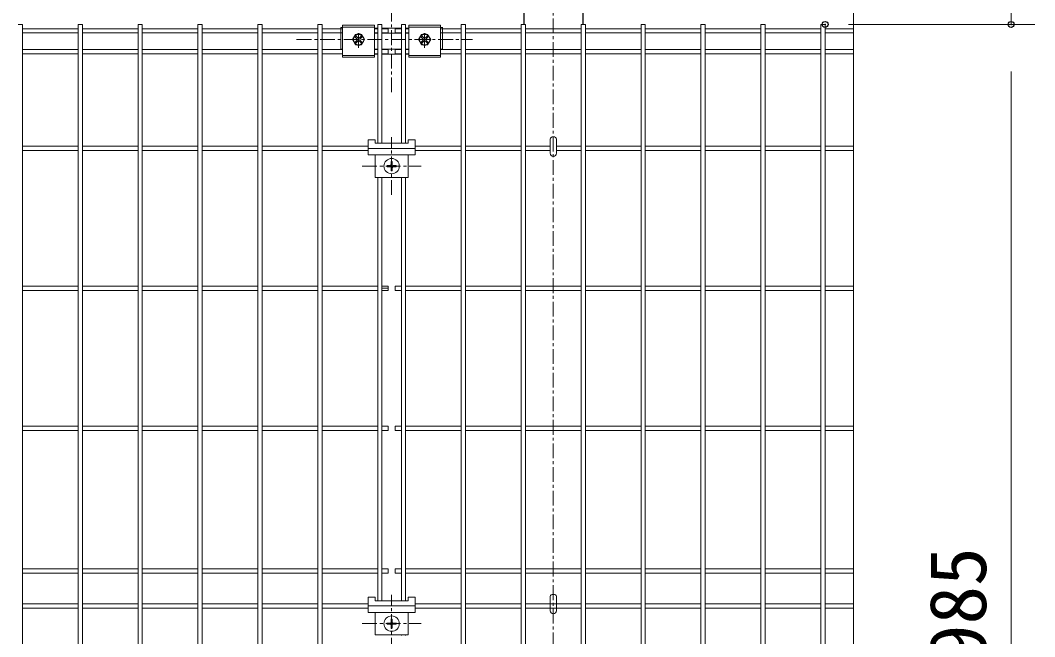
# Model space of a CAD drawing. Units: millimetres, scale not verified. Extents: x -4200 to 4200, y -2970 to 2970.
# Drawn here: x -1641 to -781, y -1149 to -627 of the extents above; entities that cross this region are included whole.
import ezdxf
from ezdxf.enums import TextEntityAlignment as Align

# ---------------------------------------------------------------- set-up
doc = ezdxf.new("R2010")
doc.units = ezdxf.units.MM
doc.header["$LTSCALE"] = 10
doc.header["$PDMODE"] = 32
doc.header["$PDSIZE"] = 5
doc.linetypes.add('USER1', pattern=[2, 1.25, -0.25, 0.25, -0.25])
for name, color, linetype, lineweight in [('0-0_D-STR2', 7, 'Continuous', 9), ('0-2_D-STR-DIM', 7, 'Continuous', 13), ('0-6_D-BMK', 2, 'USER1', 13), ('0-7_D-STR3', 3, 'Continuous', 13), ('0-8_D-STR1', 1, 'Continuous', 25)]:
    doc.layers.add(name, color=color, linetype=linetype, lineweight=lineweight)
doc.layers.add('0-4_DEFPOINTS', color=7, linetype='Continuous')
doc.styles.add('ＭＳ ゴシック', font='')
doc.styles.get('ＭＳ ゴシック').set_extended_font_data('MS Gothic')

msp = doc.modelspace()

# ---------------------------------------------------------------- linework, layer by layer
at = {"layer": '0-0_D-STR2'}
for p, q in [((-1638.94, -630.58), (-1642.54, -630.58)), ((-1638.94, -630.58), (-1638.94, -1615.58)), ((-1591.77, -630.58), (-1591.77, -1615.58)), ((-1588.17, -630.58), (-1591.77, -630.58)), ((-1588.17, -630.58), (-1588.17, -1615.58)), ((-1541, -630.58), (-1541, -1615.58)), ((-1537.4, -630.58), (-1541, -630.58)), ((-1537.4, -630.58), (-1537.4, -1615.58)), ((-1490.23, -630.58), (-1490.23, -1615.58)), ((-1486.63, -630.58), (-1490.23, -630.58)), ((-1486.63, -630.58), (-1486.63, -1615.58)), ((-1439.46, -630.58), (-1439.46, -1615.58)), ((-1435.86, -630.58), (-1439.46, -630.58)), ((-1435.86, -630.58), (-1435.86, -1615.58)), ((-1388.69, -630.58), (-1388.69, -1615.58)), ((-1385.09, -630.58), (-1388.69, -630.58)), ((-1385.09, -630.58), (-1385.09, -1615.58)), ((-1340.64, -634.18), (-1337.92, -634.18)), ((-1334.32, -630.58), (-1337.92, -630.58)), ((-1337.92, -630.58), (-1337.92, -731.2)), ((-1334.32, -630.58), (-1334.32, -731.2)), ((-1314.29, -630.58), (-1317.89, -630.58)), ((-1317.89, -630.58), (-1317.89, -731.2)), ((-1314.29, -630.58), (-1314.29, -731.2)), ((-1267.12, -630.58), (-1267.12, -1615.58)), ((-1263.52, -630.58), (-1267.12, -630.58)), ((-1263.52, -630.58), (-1263.52, -1615.58)), ((-1216.35, -630.58), (-1216.35, -1615.58)), ((-1212.75, -630.58), (-1216.35, -630.58)), ((-1212.75, -630.58), (-1212.75, -1615.58)), ((-1165.58, -630.58), (-1165.58, -1615.58)), ((-1161.98, -630.58), (-1165.58, -630.58)), ((-1161.98, -630.58), (-1161.98, -1615.58)), ((-1114.81, -630.58), (-1114.81, -1615.58)), ((-1111.21, -630.58), (-1114.81, -630.58)), ((-1111.21, -630.58), (-1111.21, -1615.58)), ((-1064.04, -630.58), (-1064.04, -1615.58)), ((-1060.44, -630.58), (-1064.04, -630.58)), ((-1060.44, -630.58), (-1060.44, -1615.58)), ((-1013.27, -630.58), (-1013.27, -1615.58)), ((-1009.67, -630.58), (-1013.27, -630.58)), ((-1009.67, -630.58), (-1009.67, -1615.58)), ((-962.51, -630.58), (-962.51, -1615.58)), ((-958.91, -630.58), (-962.51, -630.58)), ((-958.91, -630.58), (-958.91, -1615.58)), ((-1340.64, -637.78), (-1337.92, -637.78)), ((-1311.64, -637.78), (-1314.37, -637.78)), ((-1340.64, -651.81), (-1337.92, -651.81)), ((-1311.64, -651.81), (-1314.37, -651.81)), ((-1340.64, -655.41), (-1337.92, -655.41)), ((-1311.64, -655.41), (-1314.37, -655.41)), ((-1317.89, -670.03), (-1317.89, -731.2)), ((-1314.29, -670.03), (-1314.29, -731.2)), ((-1337.92, -760.1), (-1337.92, -1118.7)), ((-1334.32, -760.1), (-1334.32, -1118.68)), ((-1317.89, -760.1), (-1317.89, -1118.68)), ((-1317.89, -762.6), (-1317.89, -1118.7)), ((-1314.29, -760.1), (-1314.29, -1118.7)), ((-1314.29, -762.6), (-1314.29, -1118.7)), ((-1591.77, -852.28), (-1638.94, -852.28)), ((-1591.77, -855.88), (-1638.94, -855.88)), ((-1541, -852.28), (-1588.17, -852.28)), ((-1541, -855.88), (-1588.17, -855.88)), ((-1490.23, -852.28), (-1537.4, -852.28)), ((-1490.23, -855.88), (-1537.4, -855.88)), ((-1439.46, -852.28), (-1486.63, -852.28)), ((-1439.46, -855.88), (-1486.63, -855.88)), ((-1388.69, -852.28), (-1435.86, -852.28)), ((-1388.69, -855.88), (-1435.86, -855.88)), ((-1337.92, -852.28), (-1385.09, -852.28)), ((-1337.92, -855.88), (-1385.09, -855.88)), ((-1329.12, -852.28), (-1334.32, -852.28)), ((-1329.12, -854.08), (-1334.32, -854.08)), ((-1329.12, -855.88), (-1334.32, -855.88)), ((-1329.12, -855.88), (-1329.12, -852.28)), ((-1323.1, -855.88), (-1323.1, -852.28)), ((-1323.1, -852.28), (-1317.9, -852.28)), ((-1323.1, -855.88), (-1317.9, -855.88)), ((-1267.12, -852.28), (-1314.29, -852.28)), ((-1267.12, -855.88), (-1314.29, -855.88)), ((-1216.35, -852.28), (-1263.52, -852.28)), ((-1216.35, -855.88), (-1263.52, -855.88)), ((-1165.58, -852.28), (-1212.75, -852.28)), ((-1165.58, -855.88), (-1212.75, -855.88)), ((-1114.81, -852.28), (-1161.98, -852.28)), ((-1114.81, -855.88), (-1161.98, -855.88)), ((-1064.04, -852.28), (-1111.21, -852.28)), ((-1064.04, -855.88), (-1111.21, -855.88)), ((-1013.27, -852.28), (-1060.44, -852.28)), ((-1013.27, -855.88), (-1060.44, -855.88)), ((-962.51, -852.28), (-1009.67, -852.28)), ((-962.51, -855.88), (-1009.67, -855.88)), ((-934.83, -852.28), (-958.91, -852.28)), ((-934.83, -855.88), (-958.91, -855.88)), ((-1591.77, -970.78), (-1638.94, -970.78)), ((-1541, -970.78), (-1588.17, -970.78)), ((-1490.23, -970.78), (-1537.4, -970.78)), ((-1439.46, -970.78), (-1486.63, -970.78)), ((-1388.69, -970.78), (-1435.86, -970.78)), ((-1337.92, -970.78), (-1385.09, -970.78)), ((-1329.12, -970.78), (-1334.32, -970.78)), ((-1329.12, -974.38), (-1329.12, -970.78)), ((-1323.1, -970.78), (-1317.9, -970.78)), ((-1323.1, -974.38), (-1323.1, -970.78)), ((-1267.12, -970.78), (-1314.29, -970.78)), ((-1216.35, -970.78), (-1263.52, -970.78)), ((-1165.58, -970.78), (-1212.75, -970.78)), ((-1114.81, -970.78), (-1161.98, -970.78)), ((-1064.04, -970.78), (-1111.21, -970.78)), ((-1013.27, -970.78), (-1060.44, -970.78)), ((-962.51, -970.78), (-1009.67, -970.78)), ((-934.83, -970.78), (-958.91, -970.78)), ((-1591.77, -974.38), (-1638.94, -974.38)), ((-1541, -974.38), (-1588.17, -974.38)), ((-1490.23, -974.38), (-1537.4, -974.38)), ((-1439.46, -974.38), (-1486.63, -974.38)), ((-1388.69, -974.38), (-1435.86, -974.38)), ((-1337.92, -974.38), (-1385.09, -974.38)), ((-1329.12, -974.38), (-1334.32, -974.38)), ((-1323.1, -974.38), (-1317.9, -974.38)), ((-1267.12, -974.38), (-1314.29, -974.38)), ((-1216.35, -974.38), (-1263.52, -974.38)), ((-1165.58, -974.38), (-1212.75, -974.38)), ((-1114.81, -974.38), (-1161.98, -974.38)), ((-1064.04, -974.38), (-1111.21, -974.38)), ((-1013.27, -974.38), (-1060.44, -974.38)), ((-962.51, -974.38), (-1009.67, -974.38)), ((-934.83, -974.38), (-958.91, -974.38)), ((-1591.77, -1091.78), (-1638.94, -1091.78)), ((-1591.77, -1095.38), (-1638.94, -1095.38)), ((-1541, -1091.78), (-1588.17, -1091.78)), ((-1541, -1095.38), (-1588.17, -1095.38)), ((-1490.23, -1091.78), (-1537.4, -1091.78)), ((-1490.23, -1095.38), (-1537.4, -1095.38)), ((-1439.46, -1091.78), (-1486.63, -1091.78)), ((-1439.46, -1095.38), (-1486.63, -1095.38)), ((-1388.69, -1091.78), (-1435.86, -1091.78)), ((-1388.69, -1095.38), (-1435.86, -1095.38)), ((-1337.92, -1091.78), (-1385.09, -1091.78)), ((-1337.92, -1095.38), (-1385.09, -1095.38)), ((-1329.12, -1091.78), (-1334.32, -1091.78)), ((-1323.1, -1091.78), (-1323.1, -1095.38)), ((-1323.1, -1091.78), (-1317.9, -1091.78)), ((-1323.1, -1095.38), (-1317.9, -1095.38)), ((-1267.12, -1091.78), (-1314.29, -1091.78)), ((-1267.12, -1095.38), (-1314.29, -1095.38)), ((-1216.35, -1091.78), (-1263.52, -1091.78)), ((-1216.35, -1095.38), (-1263.52, -1095.38)), ((-1165.58, -1091.78), (-1212.75, -1091.78)), ((-1165.58, -1095.38), (-1212.75, -1095.38)), ((-1114.81, -1091.78), (-1161.98, -1091.78)), ((-1114.81, -1095.38), (-1161.98, -1095.38)), ((-1064.04, -1091.78), (-1111.21, -1091.78)), ((-1064.04, -1095.38), (-1111.21, -1095.38)), ((-1013.27, -1091.78), (-1060.44, -1091.78)), ((-1013.27, -1095.38), (-1060.44, -1095.38)), ((-962.51, -1091.78), (-1009.67, -1091.78)), ((-962.51, -1095.38), (-1009.67, -1095.38)), ((-934.83, -1091.78), (-958.91, -1091.78)), ((-934.83, -1095.38), (-958.91, -1095.38)), ((-1317.89, -1147.6), (-1317.89, -1148.2)), ((-1314.29, -1147.6), (-1314.29, -1148.2))]:
    msp.add_line(p, q, dxfattribs=at)
at = {"layer": '0-0_D-STR2', "color": 4}
for p, q in [((-1591.77, -634.18), (-1638.94, -634.18)), ((-1541, -634.18), (-1588.17, -634.18)), ((-1490.23, -634.18), (-1537.4, -634.18)), ((-1439.46, -634.18), (-1486.63, -634.18)), ((-1388.69, -634.18), (-1435.86, -634.18)), ((-1367.64, -634.18), (-1385.09, -634.18)), ((-1337.92, -634.18), (-1340.64, -634.18)), ((-1329.12, -634.18), (-1334.32, -634.18)), ((-1329.12, -637.78), (-1329.12, -634.18)), ((-1323.1, -637.78), (-1323.1, -634.18)), ((-1323.1, -634.18), (-1317.9, -634.18)), ((-1311.64, -634.18), (-1314.29, -634.18)), ((-1267.12, -634.18), (-1284.64, -634.18)), ((-1216.35, -634.18), (-1263.52, -634.18)), ((-1165.58, -634.18), (-1212.75, -634.18)), ((-1114.81, -634.18), (-1161.98, -634.18)), ((-1064.04, -634.18), (-1111.21, -634.18)), ((-1013.27, -634.18), (-1060.44, -634.18)), ((-962.51, -634.18), (-1009.67, -634.18)), ((-934.83, -634.18), (-958.91, -634.18)), ((-1591.77, -637.78), (-1638.94, -637.78)), ((-1541, -637.78), (-1588.17, -637.78)), ((-1490.23, -637.78), (-1537.4, -637.78)), ((-1439.46, -637.78), (-1486.63, -637.78)), ((-1388.69, -637.78), (-1435.86, -637.78)), ((-1367.64, -637.78), (-1385.09, -637.78)), ((-1337.92, -637.78), (-1340.64, -637.78)), ((-1329.12, -637.78), (-1334.32, -637.78)), ((-1323.1, -637.78), (-1317.9, -637.78)), ((-1311.64, -637.78), (-1314.29, -637.78)), ((-1267.12, -637.78), (-1284.64, -637.78)), ((-1216.35, -637.78), (-1263.52, -637.78)), ((-1165.58, -637.78), (-1212.75, -637.78)), ((-1114.81, -637.78), (-1161.98, -637.78)), ((-1064.04, -637.78), (-1111.21, -637.78)), ((-1013.27, -637.78), (-1060.44, -637.78)), ((-962.51, -637.78), (-1009.67, -637.78)), ((-934.83, -637.78), (-958.91, -637.78)), ((-1591.77, -651.81), (-1638.94, -651.81)), ((-1541, -651.81), (-1588.17, -651.81)), ((-1490.23, -651.81), (-1537.4, -651.81)), ((-1439.46, -651.81), (-1486.63, -651.81)), ((-1388.69, -651.81), (-1435.86, -651.81)), ((-1367.64, -651.81), (-1385.09, -651.81)), ((-1337.92, -651.81), (-1340.64, -651.81)), ((-1323.1, -651.81), (-1317.9, -651.81)), ((-1323.1, -655.41), (-1323.1, -651.81)), ((-1311.64, -651.81), (-1314.29, -651.81)), ((-1267.12, -651.81), (-1284.64, -651.81)), ((-1216.35, -651.81), (-1263.52, -651.81)), ((-1165.58, -651.81), (-1212.75, -651.81)), ((-1114.81, -651.81), (-1161.98, -651.81)), ((-1064.04, -651.81), (-1111.21, -651.81)), ((-1013.27, -651.81), (-1060.44, -651.81)), ((-962.51, -651.81), (-1009.67, -651.81)), ((-934.83, -651.81), (-958.91, -651.81)), ((-1591.77, -655.41), (-1638.94, -655.41)), ((-1541, -655.41), (-1588.17, -655.41)), ((-1490.23, -655.41), (-1537.4, -655.41)), ((-1439.46, -655.41), (-1486.63, -655.41)), ((-1388.69, -655.41), (-1435.86, -655.41)), ((-1367.64, -655.41), (-1385.09, -655.41)), ((-1337.92, -655.41), (-1340.64, -655.41)), ((-1329.12, -655.41), (-1334.32, -655.41)), ((-1323.1, -655.41), (-1317.9, -655.41)), ((-1311.64, -655.41), (-1314.29, -655.41)), ((-1267.12, -655.41), (-1284.64, -655.41)), ((-1216.35, -655.41), (-1263.52, -655.41)), ((-1165.58, -655.41), (-1212.75, -655.41)), ((-1114.81, -655.41), (-1161.98, -655.41)), ((-1064.04, -655.41), (-1111.21, -655.41)), ((-1013.27, -655.41), (-1060.44, -655.41)), ((-962.51, -655.41), (-1009.67, -655.41)), ((-934.83, -655.41), (-958.91, -655.41)), ((-1591.77, -733.78), (-1638.94, -733.78)), ((-1591.77, -737.38), (-1638.94, -737.38)), ((-1541, -733.78), (-1588.17, -733.78)), ((-1541, -737.38), (-1588.17, -737.38)), ((-1490.23, -733.78), (-1537.4, -733.78)), ((-1490.23, -737.38), (-1537.4, -737.38)), ((-1439.46, -733.78), (-1486.63, -733.78)), ((-1439.46, -737.38), (-1486.63, -737.38)), ((-1388.69, -733.78), (-1435.86, -733.78)), ((-1388.69, -737.38), (-1435.86, -737.38)), ((-1346.13, -733.78), (-1385.09, -733.78)), ((-1346.13, -737.38), (-1385.09, -737.38)), ((-1267.12, -733.78), (-1306.1, -733.78)), ((-1267.12, -737.38), (-1306.1, -737.38)), ((-1216.35, -733.78), (-1263.52, -733.78)), ((-1216.35, -737.38), (-1263.52, -737.38)), ((-1191.75, -733.78), (-1212.75, -733.78)), ((-1191.75, -737.38), (-1212.75, -737.38)), ((-1165.58, -733.78), (-1186.55, -733.78)), ((-1165.58, -737.38), (-1186.55, -737.38)), ((-1114.81, -733.78), (-1161.98, -733.78)), ((-1114.81, -737.38), (-1161.98, -737.38)), ((-1064.04, -733.78), (-1111.21, -733.78)), ((-1064.04, -737.38), (-1111.21, -737.38)), ((-1013.27, -733.78), (-1060.44, -733.78)), ((-1013.27, -737.38), (-1060.44, -737.38)), ((-962.51, -733.78), (-1009.67, -733.78)), ((-962.51, -737.38), (-1009.67, -737.38)), ((-934.83, -733.78), (-958.91, -733.78)), ((-934.83, -737.38), (-958.91, -737.38)), ((-1591.77, -1121.28), (-1638.94, -1121.28)), ((-1591.77, -1124.88), (-1638.94, -1124.88)), ((-1541, -1121.28), (-1588.17, -1121.28)), ((-1541, -1124.88), (-1588.17, -1124.88)), ((-1490.23, -1121.28), (-1537.4, -1121.28)), ((-1490.23, -1124.88), (-1537.4, -1124.88)), ((-1439.46, -1121.28), (-1486.63, -1121.28)), ((-1439.46, -1124.88), (-1486.63, -1124.88)), ((-1388.69, -1121.28), (-1435.86, -1121.28)), ((-1388.69, -1124.88), (-1435.86, -1124.88)), ((-1346.13, -1121.28), (-1385.09, -1121.28)), ((-1346.13, -1124.88), (-1385.09, -1124.88)), ((-1267.12, -1121.28), (-1306.1, -1121.28)), ((-1267.12, -1124.88), (-1306.1, -1124.88)), ((-1216.35, -1121.28), (-1263.52, -1121.28)), ((-1216.35, -1124.88), (-1263.52, -1124.88)), ((-1165.58, -1121.28), (-1212.75, -1121.28)), ((-1165.58, -1124.88), (-1212.75, -1124.88)), ((-1114.81, -1121.28), (-1161.98, -1121.28)), ((-1114.81, -1124.88), (-1161.98, -1124.88)), ((-1064.04, -1121.28), (-1111.21, -1121.28)), ((-1064.04, -1124.88), (-1111.21, -1124.88)), ((-1013.27, -1121.28), (-1060.44, -1121.28)), ((-1013.27, -1124.88), (-1060.44, -1124.88)), ((-962.51, -1121.28), (-1009.67, -1121.28)), ((-962.51, -1124.88), (-1009.67, -1124.88)), ((-934.83, -1121.28), (-958.91, -1121.28)), ((-934.83, -1124.88), (-958.91, -1124.88))]:
    msp.add_line(p, q, dxfattribs=at)
msp.add_lwpolyline([(-1329.12, -655.41), (-1329.12, -651.81), (-1334.32, -651.81)], dxfattribs=at)
at = {"layer": '0-0_D-STR2'}
msp.add_lwpolyline([(-1329.12, -1091.78), (-1329.12, -1095.38), (-1334.32, -1095.38)], dxfattribs=at)
at = {"layer": '0-2_D-STR-DIM'}
for p, q in [((-934.83, 883.32), (-934.83, -1646.03)), ((-801.28, -615.58), (-801.28, -630.58)), ((-938.91, -630.58), (-781.28, -630.58)), ((-938.91, -630.58), (-781.28, -630.58)), ((-801.28, -670.58), (-801.28, -710.58)), ((-801.28, -670.58), (-801.28, -1575.58))]:
    msp.add_line(p, q, dxfattribs=at)
at = {"layer": '0-4_DEFPOINTS'}
for p in [(-958.91, -630.58), (-958.91, -630.58), (-801.28, -630.58)]:
    msp.add_point(p, dxfattribs=at)
at = {"layer": '0-6_D-BMK'}
for p, q in [((-1189.18, 794.42), (-1189.18, -1980.33)), ((-1326.14, -688.03), (-1326.14, -615.62)), ((-1354.14, -650.54), (-1354.14, -635.53)), ((-1298.14, -650.54), (-1298.14, -635.53)), ((-1406.61, -643.41), (-1257.55, -643.41)), ((-1326.1, -775), (-1326.1, -726.2)), ((-1351.13, -750.6), (-1301.13, -750.6)), ((-1326.1, -1162.5), (-1326.1, -1113.7)), ((-1351.13, -1138.1), (-1301.13, -1138.1))]:
    msp.add_line(p, q, dxfattribs=at)
at = {"layer": '0-7_D-STR3'}
for p, q in [((-1369.14, -633.06), (-1367.64, -633.06)), ((-1369.14, -633.06), (-1369.14, -651.81)), ((-1367.64, -631.2), (-1340.64, -631.2)), ((-1367.64, -631.2), (-1367.64, -658.39)), ((-1367.64, -632.78), (-1340.64, -632.78)), ((-1340.64, -631.2), (-1340.64, -658.39)), ((-1337.92, -633.78), (-1340.64, -633.78)), ((-1317.97, -633.78), (-1334.32, -633.78)), ((-1311.64, -633.78), (-1314.37, -633.78)), ((-1311.64, -631.2), (-1284.64, -631.2)), ((-1311.64, -631.2), (-1311.64, -658.39)), ((-1311.64, -632.78), (-1284.64, -632.78)), ((-1284.64, -631.2), (-1284.64, -658.39)), ((-1284.64, -633.06), (-1283.14, -633.06)), ((-1283.14, -651.81), (-1283.14, -632.81)), ((-1356.69, -638.99), (-1359.24, -643.41)), ((-1356.69, -647.82), (-1359.24, -643.41)), ((-1356.97, -641.29), (-1355.56, -642.7)), ((-1356.97, -645.53), (-1355.56, -644.11)), ((-1351.6, -638.99), (-1356.69, -638.99)), ((-1356.27, -640.58), (-1354.85, -641.99)), ((-1352.02, -640.58), (-1353.44, -641.99)), ((-1351.32, -641.29), (-1352.73, -642.7)), ((-1351.32, -645.53), (-1352.73, -644.11)), ((-1351.6, -638.99), (-1349.05, -643.41)), ((-1351.6, -647.82), (-1349.05, -643.41)), ((-1340.64, -638.03), (-1337.92, -638.03)), ((-1334.32, -638.03), (-1317.97, -638.03)), ((-1314.37, -638.03), (-1311.64, -638.03)), ((-1300.69, -638.99), (-1303.24, -643.41)), ((-1300.69, -647.82), (-1303.24, -643.41)), ((-1300.97, -641.29), (-1299.56, -642.7)), ((-1300.97, -645.53), (-1299.56, -644.11)), ((-1295.6, -638.99), (-1300.69, -638.99)), ((-1300.27, -640.58), (-1298.85, -641.99)), ((-1296.02, -640.58), (-1297.44, -641.99)), ((-1295.32, -641.29), (-1296.73, -642.7)), ((-1295.32, -645.53), (-1296.73, -644.11)), ((-1295.6, -638.99), (-1293.05, -643.41)), ((-1295.6, -647.82), (-1293.05, -643.41)), ((-1369.14, -651.56), (-1367.64, -651.56)), ((-1351.6, -647.82), (-1356.69, -647.82)), ((-1356.27, -646.24), (-1354.85, -644.82)), ((-1352.02, -646.24), (-1353.44, -644.82)), ((-1340.64, -651.56), (-1337.92, -651.56)), ((-1334.32, -651.56), (-1317.97, -651.56)), ((-1314.37, -651.56), (-1311.64, -651.56)), ((-1295.6, -647.82), (-1300.69, -647.82)), ((-1300.27, -646.24), (-1298.85, -644.82)), ((-1296.02, -646.24), (-1297.44, -644.82)), ((-1284.64, -651.56), (-1283.14, -651.56)), ((-1367.64, -656.81), (-1340.64, -656.81)), ((-1367.64, -658.39), (-1340.64, -658.39)), ((-1340.64, -655.81), (-1337.92, -655.81)), ((-1334.32, -655.81), (-1317.97, -655.81)), ((-1314.37, -655.81), (-1311.64, -655.81)), ((-1311.64, -656.81), (-1284.64, -656.81)), ((-1311.64, -658.39), (-1284.64, -658.39)), ((-1346.13, -728.3), (-1340.13, -728.3)), ((-1346.13, -728.3), (-1346.13, -741.1)), ((-1340.13, -728.3), (-1340.13, -731.2)), ((-1312.13, -728.3), (-1306.13, -728.3)), ((-1312.13, -728.3), (-1312.13, -731.2)), ((-1306.13, -728.3), (-1306.13, -741.1)), ((-1191.78, -727.46), (-1191.78, -739.63)), ((-1191.75, -727.46), (-1191.75, -739.63)), ((-1186.58, -727.46), (-1186.58, -739.63)), ((-1186.55, -727.46), (-1186.55, -739.63)), ((-1346.13, -735.6), (-1306.13, -735.6)), ((-1340.13, -731.2), (-1312.13, -731.2)), ((-1346.13, -741.1), (-1306.13, -741.1)), ((-1340.13, -741.1), (-1340.13, -760.1)), ((-1326.6, -747.1), (-1326.6, -749.1)), ((-1325.6, -747.1), (-1325.6, -749.1)), ((-1312.13, -741.1), (-1312.13, -760.1)), ((-1329.6, -750.1), (-1327.6, -750.1)), ((-1329.6, -751.1), (-1327.6, -751.1)), ((-1326.6, -754.1), (-1326.6, -752.1)), ((-1325.6, -754.1), (-1325.6, -752.1)), ((-1322.6, -750.1), (-1324.6, -750.1)), ((-1322.6, -751.1), (-1324.6, -751.1)), ((-1340.13, -760.1), (-1312.13, -760.1)), ((-1346.13, -1115.8), (-1340.13, -1115.8)), ((-1346.13, -1115.8), (-1346.13, -1128.6)), ((-1340.13, -1115.8), (-1340.13, -1118.7)), ((-1312.13, -1115.8), (-1306.13, -1115.8)), ((-1312.13, -1115.8), (-1312.13, -1118.7)), ((-1306.13, -1115.8), (-1306.13, -1128.6)), ((-1191.78, -1114.96), (-1191.78, -1127.13)), ((-1191.75, -1114.96), (-1191.75, -1127.13)), ((-1186.58, -1114.96), (-1186.58, -1127.13)), ((-1186.55, -1114.96), (-1186.55, -1127.13)), ((-1346.13, -1123.1), (-1306.13, -1123.1)), ((-1340.13, -1118.7), (-1312.13, -1118.7)), ((-1346.13, -1128.6), (-1306.13, -1128.6)), ((-1340.13, -1128.6), (-1340.13, -1147.6)), ((-1312.13, -1128.6), (-1312.13, -1147.6)), ((-1329.6, -1137.6), (-1327.6, -1137.6)), ((-1329.6, -1138.6), (-1327.6, -1138.6)), ((-1326.6, -1134.6), (-1326.6, -1136.6)), ((-1326.6, -1141.6), (-1326.6, -1139.6)), ((-1325.6, -1134.6), (-1325.6, -1136.6)), ((-1325.6, -1141.6), (-1325.6, -1139.6)), ((-1322.6, -1137.6), (-1324.6, -1137.6)), ((-1322.6, -1138.6), (-1324.6, -1138.6)), ((-1340.13, -1147.6), (-1312.13, -1147.6))]:
    msp.add_line(p, q, dxfattribs=at)
for centre, radius in [((-1354.14, -643.41), 4.41), ((-1298.14, -643.41), 4.41), ((-1326.1, -750.6), 6.5), ((-1326.1, -1138.1), 6.5)]:
    msp.add_circle(centre, radius, dxfattribs=at)
for centre, radius, start, end in [((-1356.62, -640.93), 0.5, 44.99953, 224.99952), ((-1354.14, -642.16), 3.75, 57.53826, 122.46174), ((-1356.27, -643.41), 1, 314.99999, 45), ((-1354.14, -641.29), 1, 225.00001, 314.99999), ((-1354.14, -645.53), 1, 45, 135), ((-1352.02, -643.41), 1, 135, 225.00001), ((-1351.67, -640.93), 0.5, 315, 135), ((-1300.62, -640.93), 0.5, 44.99953, 224.99952), ((-1298.14, -642.16), 3.75, 57.53826, 122.46174), ((-1300.27, -643.41), 1, 314.99999, 45), ((-1298.14, -641.29), 1, 225.00001, 314.99999), ((-1298.14, -645.53), 1, 45, 135), ((-1296.02, -643.41), 1, 135, 225.00001), ((-1295.67, -640.93), 0.5, 315, 135), ((-1356.62, -645.88), 0.5, 135, 314.99998), ((-1354.14, -644.66), 3.75, 237.53826, 302.46174), ((-1351.67, -645.88), 0.5, 225.00001, 44.99999), ((-1300.62, -645.88), 0.5, 135, 314.99998), ((-1298.14, -644.66), 3.75, 237.53826, 302.46174), ((-1295.67, -645.88), 0.5, 225.00001, 44.99999), ((-1326.1, -747.1), 0.5, 0, 179.99999), ((-1189.18, -739.63), 2.6, 180, 0), ((-1189.15, -739.63), 2.6, 180, 0), ((-1329.6, -750.6), 0.5, 90.00001, 270), ((-1327.6, -749.1), 1, 270, 0.00001), ((-1327.6, -752.1), 1, 0, 90), ((-1326.1, -754.1), 0.5, 180.00002, 0.00001), ((-1324.6, -749.1), 1, 180.00001, 270), ((-1324.6, -752.1), 1, 90, 180.00001), ((-1322.6, -750.6), 0.5, 270.00049, 90.00046), ((-1326.1, -1134.6), 0.5, 0, 179.99999), ((-1189.18, -1127.13), 2.6, 180, 0), ((-1189.15, -1127.13), 2.6, 180, 0), ((-1329.6, -1138.1), 0.5, 90.00001, 270), ((-1327.6, -1136.6), 1, 270, 0.00001), ((-1327.6, -1139.6), 1, 0, 90), ((-1326.1, -1141.6), 0.5, 180.00002, 0.00001), ((-1324.6, -1136.6), 1, 180.00001, 270), ((-1324.6, -1139.6), 1, 90, 180.00001), ((-1322.6, -1138.1), 0.5, 270.00049, 90.00046)]:
    msp.add_arc(centre, radius, start, end, dxfattribs=at)
for centre in [(-1189.18, -727.47), (-1189.15, -727.48), (-1189.18, -1114.97), (-1189.15, -1114.97)]:
    msp.add_ellipse(centre, major_axis=(-2.6, 0), ratio=0.649974, start_param=3.141593, end_param=6.283185, dxfattribs=at)
at = {"layer": '0-8_D-STR1'}
for p, q in [((-1214.18, -615.58), (-1214.18, -630.58)), ((-1164.18, -615.58), (-1164.18, -630.58))]:
    msp.add_line(p, q, dxfattribs=at)

# ---------------------------------------------------------------- texts
at = {"layer": '0-2_D-STR-DIM', "style": 'ＭＳ ゴシック'}
msp.add_text('985', height=48.09, rotation=90, dxfattribs=at).set_placement((-808.03, -1171.56), align=Align.BOTTOM_LEFT)

doc.saveas('drawing.dxf')
